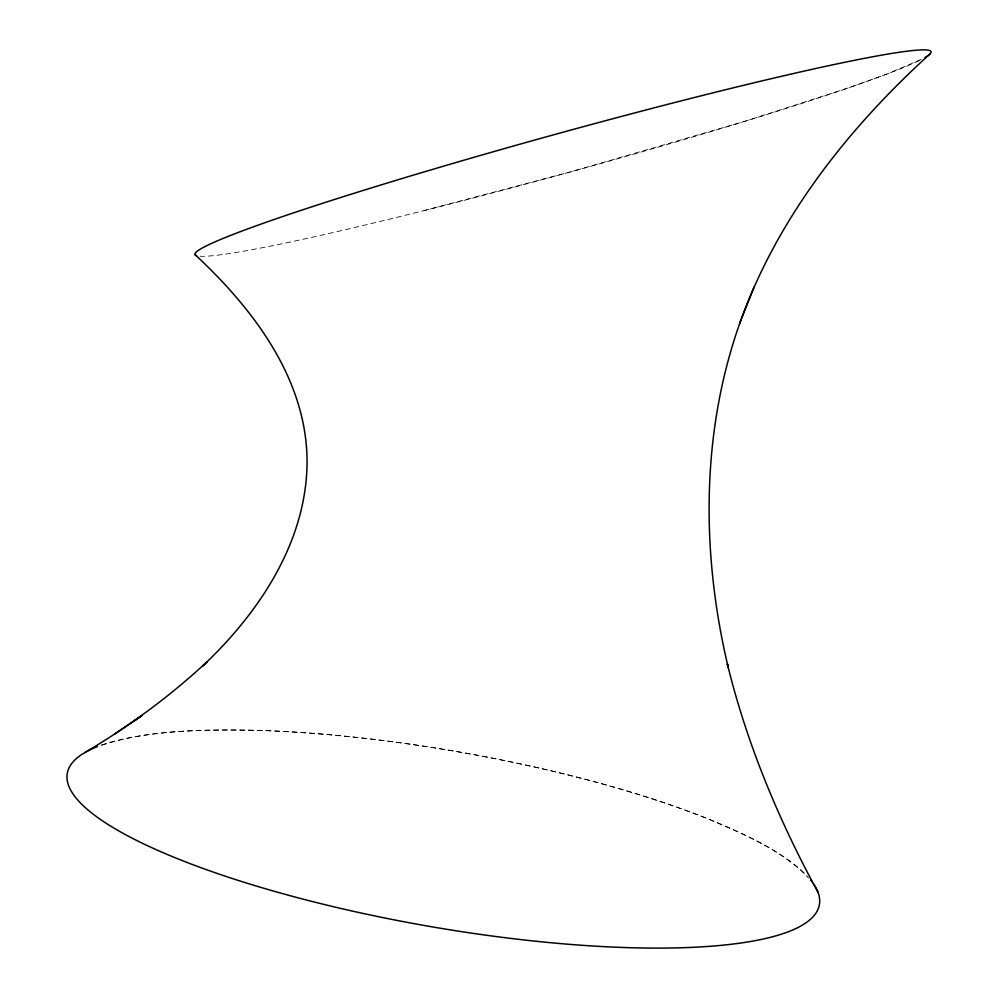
<?xml version="1.0" encoding="UTF-8"?>
<svg xmlns="http://www.w3.org/2000/svg" width="998" height="998" viewBox="0 0 998 998"><rect width="100%" height="100%" fill="white"/><g stroke="black" fill="none" stroke-linecap="round" stroke-linejoin="round"><path stroke-width="0.75" stroke-dasharray="4.99 3.74" d="M921.279 59.381L887.808 73.727L847.277 88.286L743.884 121.606L572.079 171.469L423.726 210.665M101.659 745.219C152.968 728.69 207.908 729.738 261.202 730.449C336.401 733.206 411.226 742.774 485.128 756.709C560.065 771.392 634.491 790.154 705.723 817.936C742.038 833.58 780.935 848.737 808.592 878.065M919.146 60.566A381.735 20.122 -15.4 0 1 546.617 178.455A381.735 20.122 -15.4 0 1 200.062 256.237M101.372 745.144A381.735 88.473 9.9 0 1 475.634 754.925A381.735 88.473 9.9 0 1 807.145 876.007"/><path stroke-width="1.5" d="M929.986 53.954C840.428 135.279 763.52 235.653 730.149 353.467C700.995 455.712 703.815 565.005 728.328 667.887L727.342 663.857C746.803 743.809 778.789 820.244 818.061 892.412M754.101 286.937L739.643 323.227L740.242 321.805M84.88 752.542C128.73 726.644 169.947 696.305 207.235 661.574L202.819 665.866C259.106 612.722 306.623 541.864 307.085 461.887C306.935 379.028 253.08 308.656 195.084 254.652M134.568 720.643L141.679 715.815M114.92 733.867L141.591 715.865M196.544 255.675A381.735 20.122 -15.4 0 1 579.489 127.719A381.735 20.122 -15.4 0 1 925.046 57.447M813.345 883.592A381.735 88.473 9.9 0 1 401.745 921.329A381.735 88.473 9.9 0 1 97.492 746.579M810.825 880.224A381.735 88.473 9.9 0 1 812.422 882.294"/></g></svg>
